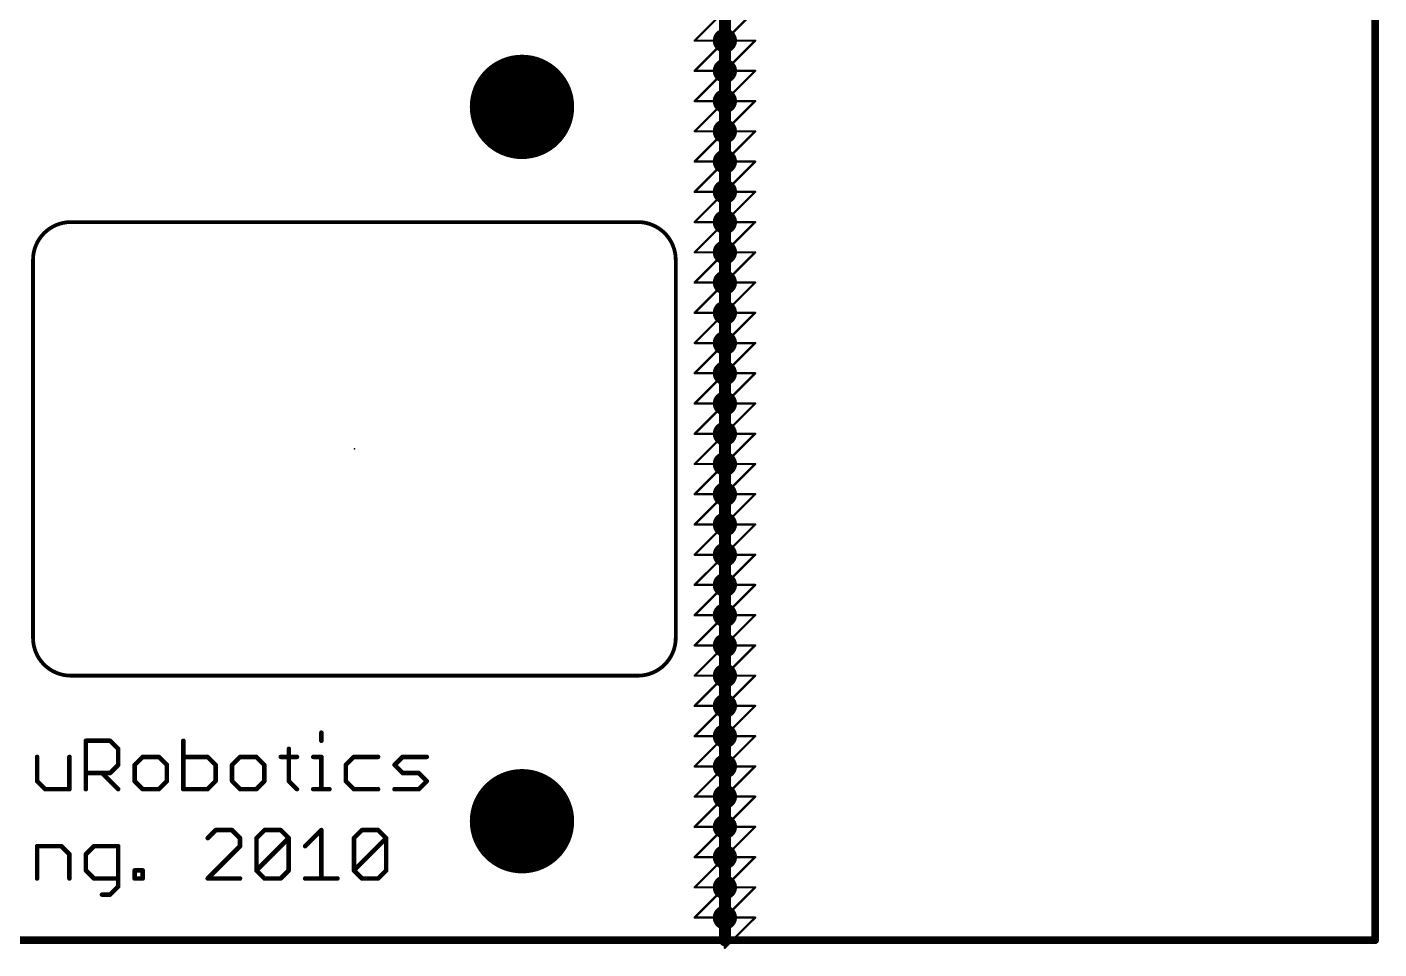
# Model space of a CAD drawing. Extents: x -1 to 118, y -20 to 95.
# Drawn here: x 28.37 to 73.79, y -0.29 to 30.68 of the extents above; entities that cross this region are included whole.
import ezdxf

# ---------------------------------------------------------------- set-up
doc = ezdxf.new("R2010")
doc.units = 0
for name, color, linetype in [('144', 253, 'CONTINUOUS'), ('20', 7, 'CONTINUOUS'), ('21', 253, 'CONTINUOUS'), ('23', 7, 'CONTINUOUS'), ('49', 253, 'CONTINUOUS')]:
    doc.layers.add(name, color=color, linetype=linetype)

msp = doc.modelspace()

# ---------------------------------------------------------------- linework, layer by layer
at = {"layer": '144', "const_width": 0.0762}
for points in [[(51.816, 31.242), (50.8, 30.226)], [(52.832, 31.242), (51.816, 30.226)], [(51.816, 30.226), (51.816, 31.242)], [(51.816, 30.226), (50.8, 29.21)], [(50.8, 30.226), (51.816, 30.226)], [(51.816, 30.226), (52.832, 30.226)], [(52.832, 30.226), (51.816, 29.21)], [(51.816, 29.21), (51.816, 30.226)], [(51.816, 29.21), (50.8, 28.194)], [(50.8, 29.21), (51.816, 29.21)], [(51.816, 29.21), (52.832, 29.21)], [(52.832, 29.21), (51.816, 28.194)], [(51.816, 28.194), (51.816, 29.21)], [(46.0172, 28.001), (45.0012, 29.017)], [(45.0012, 29.017), (45.0012, 26.985)], [(51.816, 28.194), (50.8, 27.178)], [(50.8, 28.194), (51.816, 28.194)], [(51.816, 28.194), (52.832, 28.194)], [(52.832, 28.194), (51.816, 27.178)], [(51.816, 27.178), (51.816, 28.194)], [(43.9852, 28.001), (46.0172, 28.001)], [(45.0012, 26.985), (43.9852, 28.001)], [(51.816, 27.178), (50.8, 26.162)], [(50.8, 27.178), (51.816, 27.178)], [(51.816, 27.178), (52.832, 27.178)], [(52.832, 27.178), (51.816, 26.162)], [(51.816, 26.162), (51.816, 27.178)], [(51.816, 26.162), (50.8, 25.146)], [(50.8, 26.162), (51.816, 26.162)], [(51.816, 26.162), (52.832, 26.162)], [(52.832, 26.162), (51.816, 25.146)], [(51.816, 25.146), (51.816, 26.162)], [(51.816, 25.146), (50.8, 24.13)], [(50.8, 25.146), (51.816, 25.146)], [(51.816, 25.146), (52.832, 25.146)], [(52.832, 25.146), (51.816, 24.13)], [(51.816, 24.13), (51.816, 25.146)], [(50.8, 24.13), (51.816, 24.13)], [(51.816, 24.13), (50.8, 23.114)], [(51.816, 24.13), (52.832, 24.13)], [(52.832, 24.13), (51.816, 23.114)], [(51.816, 23.114), (51.816, 24.13)], [(50.8, 23.114), (51.816, 23.114)], [(51.816, 23.114), (50.8, 22.098)], [(51.816, 23.114), (52.832, 23.114)], [(52.832, 23.114), (51.816, 22.098)], [(51.816, 22.098), (51.816, 23.114)], [(51.816, 21.082), (51.816, 23.114)], [(51.816, 22.098), (50.8, 21.082)], [(50.8, 22.098), (52.832, 22.098)], [(51.816, 21.082), (51.816, 22.098)], [(52.832, 22.098), (51.816, 21.082)], [(51.816, 21.082), (50.8, 20.066)], [(50.8, 21.082), (51.816, 21.082)], [(51.816, 21.082), (52.832, 21.082)], [(52.832, 21.082), (51.816, 20.066)], [(51.816, 20.066), (51.816, 21.082)], [(51.816, 20.066), (50.8, 19.05)], [(50.8, 20.066), (51.816, 20.066)], [(51.816, 20.066), (52.832, 20.066)], [(52.832, 20.066), (51.816, 19.05)], [(51.816, 19.05), (51.816, 20.066)], [(51.816, 19.05), (50.8, 18.034)], [(50.8, 19.05), (51.816, 19.05)], [(51.816, 19.05), (52.832, 19.05)], [(52.832, 19.05), (51.816, 18.034)], [(51.816, 18.034), (51.816, 19.05)], [(51.816, 18.034), (50.8, 17.018)], [(50.8, 18.034), (51.816, 18.034)], [(51.816, 18.034), (52.832, 18.034)], [(52.832, 18.034), (51.816, 17.018)], [(51.816, 17.018), (51.816, 18.034)], [(51.816, 17.018), (50.8, 16.002)], [(50.8, 17.018), (51.816, 17.018)], [(51.816, 17.018), (52.832, 17.018)], [(52.832, 17.018), (51.816, 16.002)], [(51.816, 16.002), (51.816, 17.018)], [(51.816, 16.002), (50.8, 14.986)], [(50.8, 16.002), (51.816, 16.002)], [(51.816, 16.002), (52.832, 16.002)], [(52.832, 16.002), (51.816, 14.986)], [(51.816, 14.986), (51.816, 16.002)], [(51.816, 14.986), (50.8, 13.97)], [(50.8, 14.986), (51.816, 14.986)], [(51.816, 14.986), (52.832, 14.986)], [(52.832, 14.986), (51.816, 13.97)], [(51.816, 13.97), (51.816, 14.986)], [(51.816, 13.97), (50.8, 12.954)], [(50.8, 13.97), (51.816, 13.97)], [(51.816, 13.97), (52.832, 13.97)], [(52.832, 13.97), (51.816, 12.954)], [(51.816, 12.954), (51.816, 13.97)], [(51.816, 12.954), (50.8, 11.938)], [(50.8, 12.954), (51.816, 12.954)], [(51.816, 12.954), (52.832, 12.954)], [(52.832, 12.954), (51.816, 11.938)], [(51.816, 11.938), (51.816, 12.954)], [(50.8, 11.938), (51.816, 11.938)], [(51.816, 11.938), (50.8, 10.922)], [(51.816, 11.938), (52.832, 11.938)], [(52.832, 11.938), (51.816, 10.922)], [(51.816, 10.922), (51.816, 11.938)], [(50.8, 10.922), (51.816, 10.922)], [(51.816, 10.922), (50.8, 9.906)], [(51.816, 10.922), (52.832, 10.922)], [(52.832, 10.922), (51.816, 9.906)], [(51.816, 9.906), (51.816, 10.922)], [(51.816, 8.89), (51.816, 10.922)], [(51.816, 9.906), (50.8, 8.89)], [(50.8, 9.906), (52.832, 9.906)], [(51.816, 8.89), (51.816, 9.906)], [(52.832, 9.906), (51.816, 8.89)], [(51.816, 8.89), (50.8, 7.874)], [(50.8, 8.89), (51.816, 8.89)], [(51.816, 8.89), (52.832, 8.89)], [(52.832, 8.89), (51.816, 7.874)], [(51.816, 7.874), (51.816, 8.89)], [(51.816, 7.874), (50.8, 6.858)], [(50.8, 7.874), (51.816, 7.874)], [(51.816, 7.874), (52.832, 7.874)], [(52.832, 7.874), (51.816, 6.858)], [(51.816, 6.858), (51.816, 7.874)], [(51.816, 6.858), (50.8, 5.842)], [(50.8, 6.858), (51.816, 6.858)], [(51.816, 6.858), (52.832, 6.858)], [(52.832, 6.858), (51.816, 5.842)], [(51.816, 5.842), (51.816, 6.858)], [(51.816, 5.842), (50.8, 4.826)], [(50.8, 5.842), (51.816, 5.842)], [(51.816, 5.842), (52.832, 5.842)], [(52.832, 5.842), (51.816, 4.826)], [(51.816, 4.826), (51.816, 5.842)], [(46.0172, 4.0005), (45.0012, 5.0165)], [(45.0012, 5.0165), (45.0012, 2.9845)], [(51.816, 4.826), (50.8, 3.81)], [(50.8, 4.826), (51.816, 4.826)], [(51.816, 4.826), (52.832, 4.826)], [(52.832, 4.826), (51.816, 3.81)], [(51.816, 3.81), (51.816, 4.826)], [(43.9852, 4.0005), (46.0172, 4.0005)], [(45.0012, 2.9845), (43.9852, 4.0005)], [(51.816, 3.81), (50.8, 2.794)], [(50.8, 3.81), (51.816, 3.81)], [(51.816, 3.81), (52.832, 3.81)], [(52.832, 3.81), (51.816, 2.794)], [(51.816, 2.794), (51.816, 3.81)], [(51.816, 2.794), (50.8, 1.778)], [(50.8, 2.794), (51.816, 2.794)], [(51.816, 2.794), (52.832, 2.794)], [(52.832, 2.794), (51.816, 1.778)], [(51.816, 1.778), (51.816, 2.794)], [(51.816, 1.778), (50.8, 0.762)], [(50.8, 1.778), (51.816, 1.778)], [(51.816, 1.778), (52.832, 1.778)], [(52.832, 1.778), (51.816, 0.762)], [(51.816, 0.762), (51.816, 1.778)], [(50.8, 0.762), (51.816, 0.762)], [(51.816, 0.762), (52.832, 0.762)], [(52.832, 0.762), (51.816, -0.254)], [(51.816, -0.254), (51.816, 0.762)]]:
    msp.add_lwpolyline(points, dxfattribs=at)
at = {"layer": '144', "const_width": 0.0381}
for points in [[(50.8, 30.2451, 1), (50.8, 30.207)], [(50.7865, 30.2395, 1), (50.8135, 30.2125)], [(51.816, 30.2451, 1), (51.816, 30.207)], [(51.8351, 30.226, 1), (51.797, 30.226)], [(51.8025, 30.2395, 1), (51.8295, 30.2125)], [(51.797, 30.226, 1), (51.8351, 30.226)], [(51.8295, 30.2125, 1), (51.8025, 30.2395)], [(51.816, 30.207, 1), (51.816, 30.2451)], [(52.8455, 30.2125, 1), (52.8185, 30.2395)], [(52.832, 30.207, 1), (52.832, 30.2451)], [(50.8, 29.2291, 1), (50.8, 29.191)], [(50.7865, 29.2235, 1), (50.8135, 29.1965)], [(51.816, 29.2291, 1), (51.816, 29.191)], [(51.8351, 29.21, 1), (51.797, 29.21)], [(51.8025, 29.2235, 1), (51.8295, 29.1965)], [(51.797, 29.21, 1), (51.8351, 29.21)], [(51.8295, 29.1965, 1), (51.8025, 29.2235)], [(51.816, 29.191, 1), (51.816, 29.2291)], [(52.8455, 29.1965, 1), (52.8185, 29.2235)], [(52.832, 29.191, 1), (52.832, 29.2291)], [(45.0147, 29.0305, 1), (44.9877, 29.0035)], [(45.0203, 29.017, 1), (44.9822, 29.017)], [(50.8, 28.2131, 1), (50.8, 28.175)], [(50.7865, 28.2075, 1), (50.8135, 28.1805)], [(51.816, 28.2131, 1), (51.816, 28.175)], [(51.8351, 28.194, 1), (51.797, 28.194)], [(51.8025, 28.2075, 1), (51.8295, 28.1805)], [(51.797, 28.194, 1), (51.8351, 28.194)], [(51.8295, 28.1805, 1), (51.8025, 28.2075)], [(51.816, 28.175, 1), (51.816, 28.2131)], [(52.8455, 28.1805, 1), (52.8185, 28.2075)], [(52.832, 28.175, 1), (52.832, 28.2131)], [(43.9852, 28.0201, 1), (43.9852, 27.982)], [(43.9987, 28.0145, 1), (43.9717, 27.9875)], [(46.0037, 27.9875, 1), (46.0307, 28.0145)], [(46.0172, 27.982, 1), (46.0172, 28.0201)], [(44.9822, 26.985, 1), (45.0203, 26.985)], [(44.9877, 26.9715, 1), (45.0147, 26.9985)], [(50.8, 27.1971, 1), (50.8, 27.159)], [(50.7865, 27.1915, 1), (50.8135, 27.1645)], [(51.816, 27.1971, 1), (51.816, 27.159)], [(51.8351, 27.178, 1), (51.797, 27.178)], [(51.8025, 27.1915, 1), (51.8295, 27.1645)], [(51.797, 27.178, 1), (51.8351, 27.178)], [(51.8295, 27.1645, 1), (51.8025, 27.1915)], [(51.816, 27.159, 1), (51.816, 27.1971)], [(52.8455, 27.1645, 1), (52.8185, 27.1915)], [(52.832, 27.159, 1), (52.832, 27.1971)], [(50.8, 26.1811, 1), (50.8, 26.143)], [(50.7865, 26.1755, 1), (50.8135, 26.1485)], [(51.816, 26.1811, 1), (51.816, 26.143)], [(51.8351, 26.162, 1), (51.797, 26.162)], [(51.8025, 26.1755, 1), (51.8295, 26.1485)], [(51.797, 26.162, 1), (51.8351, 26.162)], [(51.8295, 26.1485, 1), (51.8025, 26.1755)], [(51.816, 26.143, 1), (51.816, 26.1811)], [(52.8455, 26.1485, 1), (52.8185, 26.1755)], [(52.832, 26.143, 1), (52.832, 26.1811)], [(50.8, 25.1651, 1), (50.8, 25.127)], [(50.7865, 25.1595, 1), (50.8135, 25.1325)], [(51.816, 25.1651, 1), (51.816, 25.127)], [(51.8351, 25.146, 1), (51.797, 25.146)], [(51.8025, 25.1595, 1), (51.8295, 25.1325)], [(51.797, 25.146, 1), (51.8351, 25.146)], [(51.8295, 25.1325, 1), (51.8025, 25.1595)], [(51.816, 25.127, 1), (51.816, 25.1651)], [(52.8455, 25.1325, 1), (52.8185, 25.1595)], [(52.832, 25.127, 1), (52.832, 25.1651)], [(50.8, 24.1491, 1), (50.8, 24.111)], [(50.7865, 24.1435, 1), (50.8135, 24.1165)], [(51.816, 24.1491, 1), (51.816, 24.111)], [(51.8351, 24.13, 1), (51.797, 24.13)], [(51.8025, 24.1435, 1), (51.8295, 24.1165)], [(51.797, 24.13, 1), (51.8351, 24.13)], [(51.8295, 24.1165, 1), (51.8025, 24.1435)], [(51.816, 24.111, 1), (51.816, 24.1491)], [(52.8455, 24.1165, 1), (52.8185, 24.1435)], [(52.832, 24.111, 1), (52.832, 24.1491)], [(50.8, 23.1331, 1), (50.8, 23.095)], [(50.7865, 23.1275, 1), (50.8135, 23.1005)], [(51.816, 23.1331, 1), (51.816, 23.095)], [(51.8351, 23.114, 1), (51.797, 23.114)], [(51.8351, 23.114, 1), (51.797, 23.114)], [(51.8025, 23.1275, 1), (51.8295, 23.1005)], [(51.797, 23.114, 1), (51.8351, 23.114)], [(51.8295, 23.1005, 1), (51.8025, 23.1275)], [(51.816, 23.095, 1), (51.816, 23.1331)], [(52.8455, 23.1005, 1), (52.8185, 23.1275)], [(52.832, 23.095, 1), (52.832, 23.1331)], [(50.8, 22.1171, 1), (50.8, 22.079)], [(50.7865, 22.1115, 1), (50.8135, 22.0845)], [(51.8351, 22.098, 1), (51.797, 22.098)], [(51.8025, 22.1115, 1), (51.8295, 22.0845)], [(51.797, 22.098, 1), (51.8351, 22.098)], [(51.8295, 22.0845, 1), (51.8025, 22.1115)], [(52.8455, 22.0845, 1), (52.8185, 22.1115)], [(52.832, 22.079, 1), (52.832, 22.1171)], [(50.8, 21.1011, 1), (50.8, 21.063)], [(50.7865, 21.0955, 1), (50.8135, 21.0685)], [(51.816, 21.1011, 1), (51.816, 21.063)], [(51.8351, 21.082, 1), (51.797, 21.082)], [(51.8025, 21.0955, 1), (51.8295, 21.0685)], [(51.797, 21.082, 1), (51.8351, 21.082)], [(51.797, 21.082, 1), (51.8351, 21.082)], [(51.8295, 21.0685, 1), (51.8025, 21.0955)], [(51.816, 21.063, 1), (51.816, 21.1011)], [(52.8455, 21.0685, 1), (52.8185, 21.0955)], [(52.832, 21.063, 1), (52.832, 21.1011)], [(50.8, 20.0851, 1), (50.8, 20.047)], [(50.7865, 20.0795, 1), (50.8135, 20.0525)], [(51.816, 20.0851, 1), (51.816, 20.047)], [(51.8351, 20.066, 1), (51.797, 20.066)], [(51.8025, 20.0795, 1), (51.8295, 20.0525)], [(51.797, 20.066, 1), (51.8351, 20.066)], [(51.8295, 20.0525, 1), (51.8025, 20.0795)], [(51.816, 20.047, 1), (51.816, 20.0851)], [(52.8455, 20.0525, 1), (52.8185, 20.0795)], [(52.832, 20.047, 1), (52.832, 20.0851)], [(50.8, 19.0691, 1), (50.8, 19.031)], [(50.7865, 19.0635, 1), (50.8135, 19.0365)], [(51.816, 19.0691, 1), (51.816, 19.031)], [(51.8351, 19.05, 1), (51.797, 19.05)], [(51.8025, 19.0635, 1), (51.8295, 19.0365)], [(51.8295, 19.0365, 1), (51.8025, 19.0635)], [(51.816, 19.031, 1), (51.816, 19.0691)], [(52.8455, 19.0365, 1), (52.8185, 19.0635)], [(52.832, 19.031, 1), (52.832, 19.0691)], [(51.797, 19.05, 1), (51.8351, 19.05)], [(50.8, 18.0531, 1), (50.8, 18.015)], [(50.7865, 18.0475, 1), (50.8135, 18.0205)], [(51.816, 18.0531, 1), (51.816, 18.015)], [(51.8351, 18.034, 1), (51.797, 18.034)], [(51.8025, 18.0475, 1), (51.8295, 18.0205)], [(51.797, 18.034, 1), (51.8351, 18.034)], [(51.8295, 18.0205, 1), (51.8025, 18.0475)], [(51.816, 18.015, 1), (51.816, 18.0531)], [(52.8455, 18.0205, 1), (52.8185, 18.0475)], [(52.832, 18.015, 1), (52.832, 18.0531)], [(50.8, 17.0371, 1), (50.8, 16.999)], [(50.7865, 17.0315, 1), (50.8135, 17.0045)], [(51.816, 17.0371, 1), (51.816, 16.999)], [(51.8351, 17.018, 1), (51.797, 17.018)], [(51.8025, 17.0315, 1), (51.8295, 17.0045)], [(51.797, 17.018, 1), (51.8351, 17.018)], [(51.8295, 17.0045, 1), (51.8025, 17.0315)], [(51.816, 16.999, 1), (51.816, 17.0371)], [(52.8455, 17.0045, 1), (52.8185, 17.0315)], [(52.832, 16.999, 1), (52.832, 17.0371)], [(50.8, 16.0211, 1), (50.8, 15.983)], [(50.7865, 16.0155, 1), (50.8135, 15.9885)], [(51.816, 16.0211, 1), (51.816, 15.983)], [(51.8351, 16.002, 1), (51.797, 16.002)], [(51.8025, 16.0155, 1), (51.8295, 15.9885)], [(51.797, 16.002, 1), (51.8351, 16.002)], [(51.8295, 15.9885, 1), (51.8025, 16.0155)], [(51.816, 15.983, 1), (51.816, 16.0211)], [(52.8455, 15.9885, 1), (52.8185, 16.0155)], [(52.832, 15.983, 1), (52.832, 16.0211)], [(50.8, 15.0051, 1), (50.8, 14.967)], [(50.7865, 14.9995, 1), (50.8135, 14.9725)], [(51.816, 15.0051, 1), (51.816, 14.967)], [(51.8351, 14.986, 1), (51.797, 14.986)], [(51.8025, 14.9995, 1), (51.8295, 14.9725)], [(51.797, 14.986, 1), (51.8351, 14.986)], [(51.8295, 14.9725, 1), (51.8025, 14.9995)], [(51.816, 14.967, 1), (51.816, 15.0051)], [(52.8455, 14.9725, 1), (52.8185, 14.9995)], [(52.832, 14.967, 1), (52.832, 15.0051)], [(50.8, 13.9891, 1), (50.8, 13.951)], [(50.7865, 13.9835, 1), (50.8135, 13.9565)], [(51.816, 13.9891, 1), (51.816, 13.951)], [(51.8351, 13.97, 1), (51.797, 13.97)], [(51.8025, 13.9835, 1), (51.8295, 13.9565)], [(51.797, 13.97, 1), (51.8351, 13.97)], [(51.8295, 13.9565, 1), (51.8025, 13.9835)], [(51.816, 13.951, 1), (51.816, 13.9891)], [(52.8455, 13.9565, 1), (52.8185, 13.9835)], [(52.832, 13.951, 1), (52.832, 13.9891)], [(50.8, 12.9731, 1), (50.8, 12.935)], [(50.7865, 12.9675, 1), (50.8135, 12.9405)], [(51.816, 12.9731, 1), (51.816, 12.935)], [(51.8351, 12.954, 1), (51.797, 12.954)], [(51.8025, 12.9675, 1), (51.8295, 12.9405)], [(51.797, 12.954, 1), (51.8351, 12.954)], [(51.8295, 12.9405, 1), (51.8025, 12.9675)], [(51.816, 12.935, 1), (51.816, 12.9731)], [(52.8455, 12.9405, 1), (52.8185, 12.9675)], [(52.832, 12.935, 1), (52.832, 12.9731)], [(50.8, 11.9571, 1), (50.8, 11.919)], [(50.7865, 11.9515, 1), (50.8135, 11.9245)], [(51.816, 11.9571, 1), (51.816, 11.919)], [(51.8351, 11.938, 1), (51.797, 11.938)], [(51.8025, 11.9515, 1), (51.8295, 11.9245)], [(51.797, 11.938, 1), (51.8351, 11.938)], [(51.8295, 11.9245, 1), (51.8025, 11.9515)], [(51.816, 11.919, 1), (51.816, 11.9571)], [(52.8455, 11.9245, 1), (52.8185, 11.9515)], [(52.832, 11.919, 1), (52.832, 11.9571)], [(50.8, 10.9411, 1), (50.8, 10.903)], [(50.7865, 10.9355, 1), (50.8135, 10.9085)], [(51.816, 10.9411, 1), (51.816, 10.903)], [(51.8351, 10.922, 1), (51.797, 10.922)], [(51.8351, 10.922, 1), (51.797, 10.922)], [(51.8025, 10.9355, 1), (51.8295, 10.9085)], [(51.797, 10.922, 1), (51.8351, 10.922)], [(51.8295, 10.9085, 1), (51.8025, 10.9355)], [(51.816, 10.903, 1), (51.816, 10.9411)], [(52.8455, 10.9085, 1), (52.8185, 10.9355)], [(52.832, 10.903, 1), (52.832, 10.9411)], [(50.8, 9.9251, 1), (50.8, 9.887)], [(50.7865, 9.9195, 1), (50.8135, 9.8925)], [(51.8351, 9.906, 1), (51.797, 9.906)], [(51.8025, 9.9195, 1), (51.8295, 9.8925)], [(51.797, 9.906, 1), (51.8351, 9.906)], [(51.8295, 9.8925, 1), (51.8025, 9.9195)], [(52.8455, 9.8925, 1), (52.8185, 9.9195)], [(52.832, 9.887, 1), (52.832, 9.9251)], [(50.8, 8.9091, 1), (50.8, 8.871)], [(50.7865, 8.9035, 1), (50.8135, 8.8765)], [(51.816, 8.9091, 1), (51.816, 8.871)], [(51.8351, 8.89, 1), (51.797, 8.89)], [(51.8025, 8.9035, 1), (51.8295, 8.8765)], [(51.797, 8.89, 1), (51.8351, 8.89)], [(51.797, 8.89, 1), (51.8351, 8.89)], [(51.8295, 8.8765, 1), (51.8025, 8.9035)], [(51.816, 8.871, 1), (51.816, 8.9091)], [(52.8455, 8.8765, 1), (52.8185, 8.9035)], [(52.832, 8.871, 1), (52.832, 8.9091)], [(50.8, 7.8931, 1), (50.8, 7.855)], [(50.7865, 7.8875, 1), (50.8135, 7.8605)], [(51.816, 7.8931, 1), (51.816, 7.855)], [(51.8351, 7.874, 1), (51.797, 7.874)], [(51.8025, 7.8875, 1), (51.8295, 7.8605)], [(51.797, 7.874, 1), (51.8351, 7.874)], [(51.8295, 7.8605, 1), (51.8025, 7.8875)], [(51.816, 7.855, 1), (51.816, 7.8931)], [(52.8455, 7.8605, 1), (52.8185, 7.8875)], [(52.832, 7.855, 1), (52.832, 7.8931)], [(50.8, 6.8771, 1), (50.8, 6.839)], [(50.7865, 6.8715, 1), (50.8135, 6.8445)], [(51.816, 6.8771, 1), (51.816, 6.839)], [(51.8351, 6.858, 1), (51.797, 6.858)], [(51.8025, 6.8715, 1), (51.8295, 6.8445)], [(51.797, 6.858, 1), (51.8351, 6.858)], [(51.8295, 6.8445, 1), (51.8025, 6.8715)], [(51.816, 6.839, 1), (51.816, 6.8771)], [(52.8455, 6.8445, 1), (52.8185, 6.8715)], [(52.832, 6.839, 1), (52.832, 6.8771)], [(50.8, 5.8611, 1), (50.8, 5.823)], [(50.7865, 5.8555, 1), (50.8135, 5.8285)], [(51.816, 5.8611, 1), (51.816, 5.823)], [(51.8351, 5.842, 1), (51.797, 5.842)], [(51.8025, 5.8555, 1), (51.8295, 5.8285)], [(51.797, 5.842, 1), (51.8351, 5.842)], [(51.8295, 5.8285, 1), (51.8025, 5.8555)], [(51.816, 5.823, 1), (51.816, 5.8611)], [(52.8455, 5.8285, 1), (52.8185, 5.8555)], [(52.832, 5.823, 1), (52.832, 5.8611)], [(45.0147, 5.03, 1), (44.9877, 5.003)], [(45.0203, 5.0165, 1), (44.9822, 5.0165)], [(50.8, 4.8451, 1), (50.8, 4.807)], [(50.7865, 4.8395, 1), (50.8135, 4.8125)], [(51.816, 4.8451, 1), (51.816, 4.807)], [(51.8351, 4.826, 1), (51.797, 4.826)], [(51.8025, 4.8395, 1), (51.8295, 4.8125)], [(51.797, 4.826, 1), (51.8351, 4.826)], [(51.8295, 4.8125, 1), (51.8025, 4.8395)], [(51.816, 4.807, 1), (51.816, 4.8451)], [(52.8455, 4.8125, 1), (52.8185, 4.8395)], [(52.832, 4.807, 1), (52.832, 4.8451)], [(43.9852, 4.0196, 1), (43.9852, 3.9815)], [(43.9987, 4.014, 1), (43.9717, 3.987)], [(46.0037, 3.987, 1), (46.0307, 4.014)], [(46.0172, 3.9815, 1), (46.0172, 4.0196)], [(50.8, 3.8291, 1), (50.8, 3.791)], [(50.7865, 3.8235, 1), (50.8135, 3.7965)], [(51.816, 3.8291, 1), (51.816, 3.791)], [(51.8351, 3.81, 1), (51.797, 3.81)], [(51.8025, 3.8235, 1), (51.8295, 3.7965)], [(51.797, 3.81, 1), (51.8351, 3.81)], [(51.8295, 3.7965, 1), (51.8025, 3.8235)], [(51.816, 3.791, 1), (51.816, 3.8291)], [(52.8455, 3.7965, 1), (52.8185, 3.8235)], [(52.832, 3.791, 1), (52.832, 3.8291)], [(44.9822, 2.9845, 1), (45.0203, 2.9845)], [(44.9877, 2.971, 1), (45.0147, 2.998)], [(50.8, 2.8131, 1), (50.8, 2.775)], [(50.7865, 2.8075, 1), (50.8135, 2.7805)], [(51.816, 2.8131, 1), (51.816, 2.775)], [(51.8351, 2.794, 1), (51.797, 2.794)], [(51.8025, 2.8075, 1), (51.8295, 2.7805)], [(51.797, 2.794, 1), (51.8351, 2.794)], [(51.8295, 2.7805, 1), (51.8025, 2.8075)], [(51.816, 2.775, 1), (51.816, 2.8131)], [(52.8455, 2.7805, 1), (52.8185, 2.8075)], [(52.832, 2.775, 1), (52.832, 2.8131)], [(50.8, 1.7971, 1), (50.8, 1.759)], [(50.7865, 1.7915, 1), (50.8135, 1.7645)], [(51.816, 1.7971, 1), (51.816, 1.759)], [(51.8351, 1.778, 1), (51.797, 1.778)], [(51.8025, 1.7915, 1), (51.8295, 1.7645)], [(51.797, 1.778, 1), (51.8351, 1.778)], [(51.8295, 1.7645, 1), (51.8025, 1.7915)], [(51.816, 1.759, 1), (51.816, 1.7971)], [(52.8455, 1.7645, 1), (52.8185, 1.7915)], [(52.832, 1.759, 1), (52.832, 1.7971)], [(50.8, 0.7811, 1), (50.8, 0.7429)], [(50.7865, 0.7755, 1), (50.8135, 0.7485)], [(51.816, 0.7811, 1), (51.816, 0.7429)], [(51.8351, 0.762, 1), (51.797, 0.762)], [(51.8025, 0.7755, 1), (51.8295, 0.7485)], [(51.797, 0.762, 1), (51.8351, 0.762)], [(51.816, 0.7429, 1), (51.816, 0.7811)], [(52.8455, 0.7485, 1), (52.8185, 0.7755)], [(52.832, 0.7429, 1), (52.832, 0.7811)], [(51.8025, -0.2405, 1), (51.8295, -0.2675)], [(51.797, -0.254, 1), (51.8351, -0.254)]]:
    msp.add_lwpolyline(points, format="xyb", dxfattribs=at)
at = {"layer": '20', "const_width": 0.254}
for points in [[(73.66, 0), (73.66, 94.742)], [(0, 0), (73.66, 0)]]:
    msp.add_lwpolyline(points, dxfattribs=at)
at = {"layer": '20', "const_width": 0.127}
for points in [[(73.5965, 0, 1), (73.7235, 0)], [(73.66, -0.0635, 1), (73.66, 0.0635)]]:
    msp.add_lwpolyline(points, format="xyb", dxfattribs=at)
at = {"layer": '20'}
for centre, radius in [((51.816, 30.226), 0.3048), ((45, 28), 1.651), ((51.816, 29.21), 0.3048), ((51.816, 28.194), 0.3048), ((51.816, 27.178), 0.3048), ((51.816, 26.162), 0.3048), ((51.816, 25.146), 0.3048), ((51.816, 24.13), 0.3048), ((51.816, 23.114), 0.3048), ((51.816, 22.098), 0.3048), ((51.816, 21.082), 0.3048), ((51.816, 20.066), 0.3048), ((51.816, 19.05), 0.3048), ((51.816, 18.034), 0.3048), ((51.816, 17.018), 0.3048), ((51.816, 16.002), 0.3048), ((51.816, 14.986), 0.3048), ((51.816, 13.97), 0.3048), ((51.816, 12.954), 0.3048), ((51.816, 11.938), 0.3048), ((51.816, 10.922), 0.3048), ((51.816, 9.906), 0.3048), ((51.816, 8.89), 0.3048), ((51.816, 7.874), 0.3048), ((51.816, 6.858), 0.3048), ((51.816, 5.842), 0.3048), ((45, 4), 1.651), ((51.816, 4.826), 0.3048), ((51.816, 3.81), 0.3048), ((51.816, 2.794), 0.3048), ((51.816, 1.778), 0.3048), ((51.816, 0.762), 0.3048)]:
    msp.add_circle(centre, radius, dxfattribs=at)
at = {"layer": '21'}
for points, const_width in [([(29.845, 24.13, 0.4142), (28.575, 22.86)], 0.127), ([(29.845, 24.1618, 1), (29.845, 24.0983)], 0.0635), ([(29.845, 24.0983, 1), (29.845, 24.1618)], 0.0635), ([(50.165, 22.86, 0.4142), (48.895, 24.13)], 0.127), ([(48.895, 24.1618, 1), (48.895, 24.0983)], 0.0635), ([(48.895, 24.0983, 1), (48.895, 24.1618)], 0.0635), ([(28.6068, 22.86, 1), (28.5433, 22.86)], 0.0635), ([(28.5433, 22.86, 1), (28.6068, 22.86)], 0.0635), ([(50.1968, 22.86, 1), (50.1332, 22.86)], 0.0635), ([(50.1332, 22.86, 1), (50.1968, 22.86)], 0.0635), ([(28.575, 10.16, 0.4142), (29.845, 8.89)], 0.127), ([(28.6068, 10.16, 1), (28.5433, 10.16)], 0.0635), ([(28.5433, 10.16, 1), (28.6068, 10.16)], 0.0635), ([(48.895, 8.89, 0.4142), (50.165, 10.16)], 0.127), ([(50.1968, 10.16, 1), (50.1332, 10.16)], 0.0635), ([(50.1332, 10.16, 1), (50.1968, 10.16)], 0.0635), ([(29.845, 8.9218, 1), (29.845, 8.8582)], 0.0635), ([(29.845, 8.8582, 1), (29.845, 8.9218)], 0.0635), ([(48.895, 8.9218, 1), (48.895, 8.8582)], 0.0635), ([(48.895, 8.8582, 1), (48.895, 8.9218)], 0.0635), ([(38.2994, 6.9743, 1), (38.2232, 6.9743)], 0.0762), ([(30.3885, 6.7031, 1), (30.3123, 6.7031)], 0.0762), ([(30.3504, 6.7412, 1), (30.3504, 6.665)], 0.0762), ([(31.1907, 6.73, 1), (31.1369, 6.6762)], 0.0762), ([(31.1638, 6.665, 1), (31.1638, 6.7412)], 0.0762), ([(31.4731, 6.432, 1), (31.3969, 6.432)], 0.0762), ([(31.4081, 6.4051, 1), (31.4619, 6.4589)], 0.0762), ([(33.6627, 6.7031, 1), (33.5865, 6.7031)], 0.0762), ([(37.208, 6.432, 1), (37.1318, 6.432)], 0.0762), ([(38.2232, 6.7031, 1), (38.2994, 6.7031)], 0.0762), ([(28.7514, 6.1608, 1), (28.6752, 6.1608)], 0.0762), ([(29.836, 6.1608, 1), (29.7598, 6.1608)], 0.0762), ([(31.3969, 5.8896, 1), (31.4731, 5.8896)], 0.0762), ([(31.4619, 5.8627, 1), (31.4081, 5.9165)], 0.0762), ([(32.0256, 5.8896, 1), (31.9494, 5.8896)], 0.0762), ([(31.9606, 5.9165, 1), (32.0144, 5.8627)], 0.0762), ([(32.2586, 6.1989, 1), (32.2586, 6.1227)], 0.0762), ([(32.2855, 6.1339, 1), (32.2317, 6.1877)], 0.0762), ([(32.8278, 6.1877, 1), (32.774, 6.1339)], 0.0762), ([(32.8009, 6.1227, 1), (32.8009, 6.1989)], 0.0762), ([(33.1102, 5.8896, 1), (33.034, 5.8896)], 0.0762), ([(33.0452, 5.8627, 1), (33.099, 5.9165)], 0.0762), ([(33.6246, 6.1989, 1), (33.6246, 6.1227)], 0.0762), ([(34.4649, 6.1877, 1), (34.4111, 6.1339)], 0.0762), ([(34.438, 6.1227, 1), (34.438, 6.1989)], 0.0762), ([(34.7473, 5.8896, 1), (34.6711, 5.8896)], 0.0762), ([(34.6823, 5.8627, 1), (34.7361, 5.9165)], 0.0762), ([(35.2998, 5.8896, 1), (35.2236, 5.8896)], 0.0762), ([(35.2348, 5.9165, 1), (35.2886, 5.8627)], 0.0762), ([(35.5328, 6.1989, 1), (35.5328, 6.1227)], 0.0762), ([(35.5597, 6.1339, 1), (35.5059, 6.1877)], 0.0762), ([(36.102, 6.1877, 1), (36.0482, 6.1339)], 0.0762), ([(36.0751, 6.1227, 1), (36.0751, 6.1989)], 0.0762), ([(36.3844, 5.8896, 1), (36.3082, 5.8896)], 0.0762), ([(36.3194, 5.8627, 1), (36.3732, 5.9165)], 0.0762), ([(36.8988, 6.1989, 1), (36.8988, 6.1227)], 0.0762), ([(37.4411, 6.1227, 1), (37.4411, 6.1989)], 0.0762), ([(37.9902, 6.1989, 1), (37.9902, 6.1227)], 0.0762), ([(38.2994, 6.1608, 1), (38.2232, 6.1608)], 0.0762), ([(38.2613, 6.1227, 1), (38.2613, 6.1989)], 0.0762), ([(39.1197, 5.8896, 1), (39.0435, 5.8896)], 0.0762), ([(39.0547, 5.9165, 1), (39.1085, 5.8627)], 0.0762), ([(39.3527, 6.1989, 1), (39.3527, 6.1227)], 0.0762), ([(39.3796, 6.1339, 1), (39.3258, 6.1877)], 0.0762), ([(40.1662, 6.1227, 1), (40.1662, 6.1989)], 0.0762), ([(40.7456, 5.9165, 1), (40.6918, 5.8627)], 0.0762), ([(40.6918, 5.9165, 1), (40.7456, 5.8627)], 0.0762), ([(40.9898, 6.1989, 1), (40.9898, 6.1227)], 0.0762), ([(41.0167, 6.1339, 1), (40.9629, 6.1877)], 0.0762), ([(41.8033, 6.1227, 1), (41.8033, 6.1989)], 0.0762), ([(30.3504, 5.6566, 1), (30.3504, 5.5804)], 0.0762), ([(30.9196, 5.6454, 1), (30.8658, 5.5916)], 0.0762), ([(31.1369, 5.6454, 1), (31.1907, 5.5916)], 0.0762), ([(31.1638, 5.5804, 1), (31.1638, 5.6566)], 0.0762), ([(40.9898, 5.6566, 1), (40.9898, 5.5804)], 0.0762), ([(40.9629, 5.5916, 1), (41.0167, 5.6454)], 0.0762), ([(41.559, 5.6454, 1), (41.5052, 5.5916)], 0.0762), ([(41.5321, 5.5804, 1), (41.5321, 5.6566)], 0.0762), ([(28.6752, 5.3473, 1), (28.7514, 5.3473)], 0.0762), ([(28.7402, 5.3742, 1), (28.6864, 5.3204)], 0.0762), ([(28.9844, 5.1143, 1), (28.9844, 5.0381)], 0.0762), ([(28.9575, 5.0493, 1), (29.0113, 5.1031)], 0.0762), ([(29.7598, 5.0762, 1), (29.836, 5.0762)], 0.0762), ([(29.7979, 5.0381, 1), (29.7979, 5.1143)], 0.0762), ([(30.3123, 5.0762, 1), (30.3885, 5.0762)], 0.0762), ([(31.4081, 5.0493, 1), (31.4619, 5.1031)], 0.0762), ([(31.9494, 5.3473, 1), (32.0256, 5.3473)], 0.0762), ([(32.0144, 5.3742, 1), (31.9606, 5.3204)], 0.0762), ([(32.2586, 5.1143, 1), (32.2586, 5.0381)], 0.0762), ([(32.2317, 5.0493, 1), (32.2855, 5.1031)], 0.0762), ([(32.774, 5.1031, 1), (32.8278, 5.0493)], 0.0762), ([(32.8009, 5.0381, 1), (32.8009, 5.1143)], 0.0762), ([(33.034, 5.3473, 1), (33.1102, 5.3473)], 0.0762), ([(33.099, 5.3204, 1), (33.0452, 5.3742)], 0.0762), ([(33.6246, 5.1143, 1), (33.6246, 5.0381)], 0.0762), ([(33.5865, 5.0762, 1), (33.6627, 5.0762)], 0.0762), ([(34.4111, 5.1031, 1), (34.4649, 5.0493)], 0.0762), ([(34.438, 5.0381, 1), (34.438, 5.1143)], 0.0762), ([(34.6711, 5.3473, 1), (34.7473, 5.3473)], 0.0762), ([(34.7361, 5.3204, 1), (34.6823, 5.3742)], 0.0762), ([(35.2236, 5.3473, 1), (35.2998, 5.3473)], 0.0762), ([(35.2886, 5.3742, 1), (35.2348, 5.3204)], 0.0762), ([(35.5328, 5.1143, 1), (35.5328, 5.0381)], 0.0762), ([(35.5059, 5.0493, 1), (35.5597, 5.1031)], 0.0762), ([(36.0482, 5.1031, 1), (36.102, 5.0493)], 0.0762), ([(36.0751, 5.0381, 1), (36.0751, 5.1143)], 0.0762), ([(36.3082, 5.3473, 1), (36.3844, 5.3473)], 0.0762), ([(36.3732, 5.3204, 1), (36.3194, 5.3742)], 0.0762), ([(37.1318, 5.3473, 1), (37.208, 5.3473)], 0.0762), ([(37.1968, 5.3742, 1), (37.143, 5.3204)], 0.0762), ([(37.4142, 5.0493, 1), (37.468, 5.1031)], 0.0762), ([(37.9902, 5.1143, 1), (37.9902, 5.0381)], 0.0762), ([(38.2232, 5.0762, 1), (38.2994, 5.0762)], 0.0762), ([(38.5325, 5.0381, 1), (38.5325, 5.1143)], 0.0762), ([(39.0435, 5.3473, 1), (39.1197, 5.3473)], 0.0762), ([(39.1085, 5.3742, 1), (39.0547, 5.3204)], 0.0762), ([(39.3527, 5.1143, 1), (39.3527, 5.0381)], 0.0762), ([(39.3258, 5.0493, 1), (39.3796, 5.1031)], 0.0762), ([(40.1662, 5.0381, 1), (40.1662, 5.1143)], 0.0762), ([(40.7187, 5.1143, 1), (40.7187, 5.0381)], 0.0762), ([(41.5052, 5.1031, 1), (41.559, 5.0493)], 0.0762), ([(41.5321, 5.0381, 1), (41.5321, 5.1143)], 0.0762), ([(41.8302, 5.3204, 1), (41.7764, 5.3742)], 0.0762), ([(41.7764, 5.3204, 1), (41.8302, 5.3742)], 0.0762), ([(34.7142, 3.7412, 1), (34.7142, 3.665)], 0.0762), ([(34.7411, 3.6762, 1), (34.6873, 3.73)], 0.0762), ([(35.2834, 3.73, 1), (35.2296, 3.6762)], 0.0762), ([(35.2565, 3.665, 1), (35.2565, 3.7412)], 0.0762), ([(36.3513, 3.7412, 1), (36.3513, 3.665)], 0.0762), ([(36.3782, 3.6762, 1), (36.3244, 3.73)], 0.0762), ([(36.9205, 3.73, 1), (36.8667, 3.6762)], 0.0762), ([(36.8936, 3.665, 1), (36.8936, 3.7412)], 0.0762), ([(38.2977, 3.7031, 1), (38.2215, 3.7031)], 0.0762), ([(38.2865, 3.6762, 1), (38.2327, 3.73)], 0.0762), ([(39.6255, 3.7412, 1), (39.6255, 3.665)], 0.0762), ([(39.6524, 3.6762, 1), (39.5986, 3.73)], 0.0762), ([(40.1947, 3.73, 1), (40.1409, 3.6762)], 0.0762), ([(40.1678, 3.665, 1), (40.1678, 3.7412)], 0.0762), ([(28.7514, 3.1608, 1), (28.6752, 3.1608)], 0.0762), ([(28.7133, 3.1989, 1), (28.7133, 3.1227)], 0.0762), ([(29.5536, 3.1877, 1), (29.4998, 3.1339)], 0.0762), ([(29.5267, 3.1227, 1), (29.5267, 3.1989)], 0.0762), ([(30.6215, 3.1989, 1), (30.6215, 3.1227)], 0.0762), ([(30.6484, 3.1339, 1), (30.5946, 3.1877)], 0.0762), ([(31.4731, 3.1608, 1), (31.3969, 3.1608)], 0.0762), ([(31.435, 3.1227, 1), (31.435, 3.1989)], 0.0762), ([(34.4162, 3.4589, 1), (34.47, 3.4051)], 0.0762), ([(35.5658, 3.432, 1), (35.4896, 3.432)], 0.0762), ([(35.4896, 3.1608, 1), (35.5658, 3.1608)], 0.0762), ([(35.5008, 3.4051, 1), (35.5546, 3.4589)], 0.0762), ([(35.5546, 3.1339, 1), (35.5008, 3.1877)], 0.0762), ([(36.1183, 3.432, 1), (36.0421, 3.432)], 0.0762), ([(36.0533, 3.4589, 1), (36.1071, 3.4051)], 0.0762), ([(37.2029, 3.432, 1), (37.1267, 3.432)], 0.0762), ([(37.1917, 3.4051, 1), (37.1379, 3.4589)], 0.0762), ([(37.1379, 3.4051, 1), (37.1917, 3.4589)], 0.0762), ([(37.6904, 3.1877, 1), (37.7442, 3.1339)], 0.0762), ([(39.3925, 3.432, 1), (39.3163, 3.432)], 0.0762), ([(39.3275, 3.4589, 1), (39.3813, 3.4051)], 0.0762), ([(40.4771, 3.432, 1), (40.4009, 3.432)], 0.0762), ([(40.4659, 3.4051, 1), (40.4121, 3.4589)], 0.0762), ([(40.4121, 3.4051, 1), (40.4659, 3.4589)], 0.0762), ([(29.836, 2.8896, 1), (29.7598, 2.8896)], 0.0762), ([(29.771, 2.8627, 1), (29.8248, 2.9165)], 0.0762), ([(30.3885, 2.8896, 1), (30.3123, 2.8896)], 0.0762), ([(30.3235, 2.9165, 1), (30.3773, 2.8627)], 0.0762), ([(30.3123, 2.3473, 1), (30.3885, 2.3473)], 0.0762), ([(30.3773, 2.3742, 1), (30.3235, 2.3204)], 0.0762), ([(32.0256, 2.3473, 1), (31.9494, 2.3473)], 0.0762), ([(31.9875, 2.3854, 1), (31.9875, 2.3092)], 0.0762), ([(32.2967, 2.3473, 1), (32.2205, 2.3473)], 0.0762), ([(32.2586, 2.3092, 1), (32.2586, 2.3854)], 0.0762), ([(36.0421, 2.3473, 1), (36.1183, 2.3473)], 0.0762), ([(36.1071, 2.3742, 1), (36.0533, 2.3204)], 0.0762), ([(36.0533, 2.3742, 1), (36.1071, 2.3204)], 0.0762), ([(37.1267, 2.3473, 1), (37.2029, 2.3473)], 0.0762), ([(37.1917, 2.3204, 1), (37.1379, 2.3742)], 0.0762), ([(39.3163, 2.3473, 1), (39.3925, 2.3473)], 0.0762), ([(39.3813, 2.3742, 1), (39.3275, 2.3204)], 0.0762), ([(39.3275, 2.3742, 1), (39.3813, 2.3204)], 0.0762), ([(40.4009, 2.3473, 1), (40.4771, 2.3473)], 0.0762), ([(40.4659, 2.3204, 1), (40.4121, 2.3742)], 0.0762), ([(28.6752, 2.0762, 1), (28.7514, 2.0762)], 0.0762), ([(29.7598, 2.0762, 1), (29.836, 2.0762)], 0.0762), ([(30.6215, 2.1143, 1), (30.6215, 2.0381)], 0.0762), ([(30.5946, 2.0493, 1), (30.6484, 2.1031)], 0.0762), ([(31.3969, 1.8051, 1), (31.4731, 1.8051)], 0.0762), ([(31.4619, 1.7782, 1), (31.4081, 1.832)], 0.0762), ([(31.435, 2.0381, 1), (31.435, 2.1143)], 0.0762), ([(31.9875, 2.1143, 1), (31.9875, 2.0381)], 0.0762), ([(31.9494, 2.0762, 1), (32.0256, 2.0762)], 0.0762), ([(32.2205, 2.0762, 1), (32.2967, 2.0762)], 0.0762), ([(32.2586, 2.0381, 1), (32.2586, 2.1143)], 0.0762), ([(34.4431, 2.1143, 1), (34.4431, 2.0381)], 0.0762), ([(34.4162, 2.1031, 1), (34.47, 2.0493)], 0.0762), ([(35.5277, 2.0381, 1), (35.5277, 2.1143)], 0.0762), ([(36.3513, 2.1143, 1), (36.3513, 2.0381)], 0.0762), ([(36.3244, 2.0493, 1), (36.3782, 2.1031)], 0.0762), ([(36.8667, 2.1031, 1), (36.9205, 2.0493)], 0.0762), ([(36.8936, 2.0381, 1), (36.8936, 2.1143)], 0.0762), ([(37.7173, 2.1143, 1), (37.7173, 2.0381)], 0.0762), ([(38.2215, 2.0762, 1), (38.2977, 2.0762)], 0.0762), ([(38.8019, 2.0381, 1), (38.8019, 2.1143)], 0.0762), ([(39.6255, 2.1143, 1), (39.6255, 2.0381)], 0.0762), ([(39.5986, 2.0493, 1), (39.6524, 2.1031)], 0.0762), ([(40.1409, 2.1031, 1), (40.1947, 2.0493)], 0.0762), ([(40.1678, 2.0381, 1), (40.1678, 2.1143)], 0.0762), ([(30.8927, 1.572, 1), (30.8927, 1.4958)], 0.0762), ([(31.1369, 1.5608, 1), (31.1907, 1.507)], 0.0762), ([(31.1638, 1.4958, 1), (31.1638, 1.572)], 0.0762)]:
    msp.add_lwpolyline(points, format="xyb", dxfattribs=dict(at, const_width=const_width))
for points, const_width in [([(48.895, 24.13), (29.845, 24.13)], 0.127), ([(28.575, 22.86), (28.575, 10.16)], 0.127), ([(50.165, 10.16), (50.165, 22.86)], 0.127), ([(29.845, 8.89), (48.895, 8.89)], 0.127), ([(38.2613, 6.9743), (38.2613, 6.7031)], 0.1524), ([(30.3504, 5.0762), (30.3504, 6.7031)], 0.1524), ([(30.3504, 6.7031), (31.1638, 6.7031)], 0.1524), ([(31.1638, 6.7031), (31.435, 6.432)], 0.1524), ([(31.435, 6.432), (31.435, 5.8896)], 0.1524), ([(33.6246, 6.7031), (33.6246, 5.0762)], 0.1524), ([(37.1699, 6.432), (37.1699, 5.3473)], 0.1524), ([(28.7133, 6.1608), (28.7133, 5.3473)], 0.1524), ([(29.7979, 5.0762), (29.7979, 6.1608)], 0.1524), ([(31.435, 5.8896), (31.1638, 5.6185)], 0.1524), ([(32.2586, 6.1608), (31.9875, 5.8896)], 0.1524), ([(31.9875, 5.8896), (31.9875, 5.3473)], 0.1524), ([(32.8009, 6.1608), (32.2586, 6.1608)], 0.1524), ([(33.0721, 5.8896), (32.8009, 6.1608)], 0.1524), ([(33.0721, 5.3473), (33.0721, 5.8896)], 0.1524), ([(34.438, 6.1608), (33.6246, 6.1608)], 0.1524), ([(34.7092, 5.8896), (34.438, 6.1608)], 0.1524), ([(34.7092, 5.3473), (34.7092, 5.8896)], 0.1524), ([(35.5328, 6.1608), (35.2617, 5.8896)], 0.1524), ([(35.2617, 5.8896), (35.2617, 5.3473)], 0.1524), ([(36.0751, 6.1608), (35.5328, 6.1608)], 0.1524), ([(36.3463, 5.8896), (36.0751, 6.1608)], 0.1524), ([(36.3463, 5.3473), (36.3463, 5.8896)], 0.1524), ([(36.8988, 6.1608), (37.4411, 6.1608)], 0.1524), ([(37.9902, 6.1608), (38.2613, 6.1608)], 0.1524), ([(38.2613, 6.1608), (38.2613, 5.0762)], 0.1524), ([(39.3527, 6.1608), (39.0816, 5.8896)], 0.1524), ([(39.0816, 5.8896), (39.0816, 5.3473)], 0.1524), ([(40.1662, 6.1608), (39.3527, 6.1608)], 0.1524), ([(40.7187, 5.8896), (40.9898, 6.1608)], 0.1524), ([(40.9898, 5.6185), (40.7187, 5.8896)], 0.1524), ([(40.9898, 6.1608), (41.8033, 6.1608)], 0.1524), ([(31.1638, 5.6185), (30.3504, 5.6185)], 0.1524), ([(30.8927, 5.6185), (31.435, 5.0762)], 0.1524), ([(41.5321, 5.6185), (40.9898, 5.6185)], 0.1524), ([(41.8033, 5.3473), (41.5321, 5.6185)], 0.1524), ([(28.7133, 5.3473), (28.9844, 5.0762)], 0.1524), ([(28.9844, 5.0762), (29.7979, 5.0762)], 0.1524), ([(31.9875, 5.3473), (32.2586, 5.0762)], 0.1524), ([(32.2586, 5.0762), (32.8009, 5.0762)], 0.1524), ([(32.8009, 5.0762), (33.0721, 5.3473)], 0.1524), ([(33.6246, 5.0762), (34.438, 5.0762)], 0.1524), ([(34.438, 5.0762), (34.7092, 5.3473)], 0.1524), ([(35.2617, 5.3473), (35.5328, 5.0762)], 0.1524), ([(35.5328, 5.0762), (36.0751, 5.0762)], 0.1524), ([(36.0751, 5.0762), (36.3463, 5.3473)], 0.1524), ([(37.1699, 5.3473), (37.4411, 5.0762)], 0.1524), ([(37.9902, 5.0762), (38.5325, 5.0762)], 0.1524), ([(39.0816, 5.3473), (39.3527, 5.0762)], 0.1524), ([(39.3527, 5.0762), (40.1662, 5.0762)], 0.1524), ([(40.7187, 5.0762), (41.5321, 5.0762)], 0.1524), ([(41.5321, 5.0762), (41.8033, 5.3473)], 0.1524), ([(34.7142, 3.7031), (34.4431, 3.432)], 0.1524), ([(35.2565, 3.7031), (34.7142, 3.7031)], 0.1524), ([(35.5277, 3.432), (35.2565, 3.7031)], 0.1524), ([(36.0802, 3.432), (36.3513, 3.7031)], 0.1524), ([(36.3513, 3.7031), (36.8936, 3.7031)], 0.1524), ([(36.8936, 3.7031), (37.1648, 3.432)], 0.1524), ([(37.7173, 3.1608), (38.2596, 3.7031)], 0.1524), ([(38.2596, 3.7031), (38.2596, 2.0762)], 0.1524), ([(39.3544, 3.432), (39.6255, 3.7031)], 0.1524), ([(39.6255, 3.7031), (40.1678, 3.7031)], 0.1524), ([(40.1678, 3.7031), (40.439, 3.432)], 0.1524), ([(28.7133, 2.0762), (28.7133, 3.1608)], 0.1524), ([(28.7133, 3.1608), (29.5267, 3.1608)], 0.1524), ([(29.5267, 3.1608), (29.7979, 2.8896)], 0.1524), ([(30.6215, 3.1608), (30.3504, 2.8896)], 0.1524), ([(31.435, 3.1608), (30.6215, 3.1608)], 0.1524), ([(31.435, 1.8051), (31.435, 3.1608)], 0.1524), ([(34.4431, 2.0762), (35.5277, 3.1608)], 0.1524), ([(35.5277, 3.1608), (35.5277, 3.432)], 0.1524), ([(36.0802, 2.3473), (36.0802, 3.432)], 0.1524), ([(36.0802, 2.3473), (37.1648, 3.432)], 0.1524), ([(37.1648, 3.432), (37.1648, 2.3473)], 0.1524), ([(39.3544, 2.3473), (39.3544, 3.432)], 0.1524), ([(39.3544, 2.3473), (40.439, 3.432)], 0.1524), ([(40.439, 3.432), (40.439, 2.3473)], 0.1524), ([(29.7979, 2.8896), (29.7979, 2.0762)], 0.1524), ([(30.3504, 2.8896), (30.3504, 2.3473)], 0.1524), ([(30.3504, 2.3473), (30.6215, 2.0762)], 0.1524), ([(31.9875, 2.0762), (31.9875, 2.3473)], 0.1524), ([(31.9875, 2.3473), (32.2586, 2.3473)], 0.1524), ([(32.2586, 2.3473), (32.2586, 2.0762)], 0.1524), ([(36.3513, 2.0762), (36.0802, 2.3473)], 0.1524), ([(37.1648, 2.3473), (36.8936, 2.0762)], 0.1524), ([(39.6255, 2.0762), (39.3544, 2.3473)], 0.1524), ([(40.439, 2.3473), (40.1678, 2.0762)], 0.1524), ([(30.6215, 2.0762), (31.435, 2.0762)], 0.1524), ([(31.1638, 1.5339), (31.435, 1.8051)], 0.1524), ([(32.2586, 2.0762), (31.9875, 2.0762)], 0.1524), ([(35.5277, 2.0762), (34.4431, 2.0762)], 0.1524), ([(36.8936, 2.0762), (36.3513, 2.0762)], 0.1524), ([(37.7173, 2.0762), (38.8019, 2.0762)], 0.1524), ([(40.1678, 2.0762), (39.6255, 2.0762)], 0.1524), ([(30.8927, 1.5339), (31.1638, 1.5339)], 0.1524)]:
    msp.add_lwpolyline(points, dxfattribs=dict(at, const_width=const_width))
at = {"layer": '23'}
msp.add_point((39.37, 16.51), dxfattribs=at)
at = {"layer": '29'}
for points, const_width in [([(51.816, 30.0228, 1), (51.816, 30.4292, 1), (51.816, 30.0228)], 0.4064), ([(45, 27.1237, 1), (45, 28.8763, 1), (45, 27.1237)], 1.7526), ([(51.816, 29.0068, 1), (51.816, 29.4132, 1), (51.816, 29.0068)], 0.4064), ([(51.816, 27.9908, 1), (51.816, 28.3972, 1), (51.816, 27.9908)], 0.4064), ([(51.816, 26.9748, 1), (51.816, 27.3812, 1), (51.816, 26.9748)], 0.4064), ([(51.816, 25.9588, 1), (51.816, 26.3652, 1), (51.816, 25.9588)], 0.4064), ([(51.816, 24.9428, 1), (51.816, 25.3492, 1), (51.816, 24.9428)], 0.4064), ([(51.816, 23.9268, 1), (51.816, 24.3332, 1), (51.816, 23.9268)], 0.4064), ([(51.816, 22.9108, 1), (51.816, 23.3172, 1), (51.816, 22.9108)], 0.4064), ([(51.816, 21.8948, 1), (51.816, 22.3012, 1), (51.816, 21.8948)], 0.4064), ([(51.816, 20.8788, 1), (51.816, 21.2852, 1), (51.816, 20.8788)], 0.4064), ([(51.816, 19.8628, 1), (51.816, 20.2692, 1), (51.816, 19.8628)], 0.4064), ([(51.816, 18.8468, 1), (51.816, 19.2532, 1), (51.816, 18.8468)], 0.4064), ([(51.816, 17.8308, 1), (51.816, 18.2372, 1), (51.816, 17.8308)], 0.4064), ([(51.816, 16.8148, 1), (51.816, 17.2212, 1), (51.816, 16.8148)], 0.4064), ([(51.816, 15.7988, 1), (51.816, 16.2052, 1), (51.816, 15.7988)], 0.4064), ([(51.816, 14.7828, 1), (51.816, 15.1892, 1), (51.816, 14.7828)], 0.4064), ([(51.816, 13.7668, 1), (51.816, 14.1732, 1), (51.816, 13.7668)], 0.4064), ([(51.816, 12.7508, 1), (51.816, 13.1572, 1), (51.816, 12.7508)], 0.4064), ([(51.816, 11.7348, 1), (51.816, 12.1412, 1), (51.816, 11.7348)], 0.4064), ([(51.816, 10.7188, 1), (51.816, 11.1252, 1), (51.816, 10.7188)], 0.4064), ([(51.816, 9.7028, 1), (51.816, 10.1092, 1), (51.816, 9.7028)], 0.4064), ([(51.816, 8.6868, 1), (51.816, 9.0932, 1), (51.816, 8.6868)], 0.4064), ([(51.816, 7.6708, 1), (51.816, 8.0772, 1), (51.816, 7.6708)], 0.4064), ([(51.816, 6.6548, 1), (51.816, 7.0612, 1), (51.816, 6.6548)], 0.4064), ([(51.816, 5.6388, 1), (51.816, 6.0452, 1), (51.816, 5.6388)], 0.4064), ([(45, 3.1237, 1), (45, 4.8763, 1), (45, 3.1237)], 1.7526), ([(51.816, 4.6228, 1), (51.816, 5.0292, 1), (51.816, 4.6228)], 0.4064), ([(51.816, 3.6068, 1), (51.816, 4.0132, 1), (51.816, 3.6068)], 0.4064), ([(51.816, 2.5908, 1), (51.816, 2.9972, 1), (51.816, 2.5908)], 0.4064), ([(51.816, 1.5748, 1), (51.816, 1.9812, 1), (51.816, 1.5748)], 0.4064), ([(51.816, 0.5588, 1), (51.816, 0.9652, 1), (51.816, 0.5588)], 0.4064)]:
    msp.add_lwpolyline(points, format="xyb", dxfattribs=dict(at, const_width=const_width))
at = {"layer": '30'}
for points, const_width in [([(51.816, 30.0228, 1), (51.816, 30.4292, 1), (51.816, 30.0228)], 0.4064), ([(45, 27.1237, 1), (45, 28.8763, 1), (45, 27.1237)], 1.7526), ([(51.816, 29.0068, 1), (51.816, 29.4132, 1), (51.816, 29.0068)], 0.4064), ([(51.816, 27.9908, 1), (51.816, 28.3972, 1), (51.816, 27.9908)], 0.4064), ([(51.816, 26.9748, 1), (51.816, 27.3812, 1), (51.816, 26.9748)], 0.4064), ([(51.816, 25.9588, 1), (51.816, 26.3652, 1), (51.816, 25.9588)], 0.4064), ([(51.816, 24.9428, 1), (51.816, 25.3492, 1), (51.816, 24.9428)], 0.4064), ([(51.816, 23.9268, 1), (51.816, 24.3332, 1), (51.816, 23.9268)], 0.4064), ([(51.816, 22.9108, 1), (51.816, 23.3172, 1), (51.816, 22.9108)], 0.4064), ([(51.816, 21.8948, 1), (51.816, 22.3012, 1), (51.816, 21.8948)], 0.4064), ([(51.816, 20.8788, 1), (51.816, 21.2852, 1), (51.816, 20.8788)], 0.4064), ([(51.816, 19.8628, 1), (51.816, 20.2692, 1), (51.816, 19.8628)], 0.4064), ([(51.816, 18.8468, 1), (51.816, 19.2532, 1), (51.816, 18.8468)], 0.4064), ([(51.816, 17.8308, 1), (51.816, 18.2372, 1), (51.816, 17.8308)], 0.4064), ([(51.816, 16.8148, 1), (51.816, 17.2212, 1), (51.816, 16.8148)], 0.4064), ([(51.816, 15.7988, 1), (51.816, 16.2052, 1), (51.816, 15.7988)], 0.4064), ([(51.816, 14.7828, 1), (51.816, 15.1892, 1), (51.816, 14.7828)], 0.4064), ([(51.816, 13.7668, 1), (51.816, 14.1732, 1), (51.816, 13.7668)], 0.4064), ([(51.816, 12.7508, 1), (51.816, 13.1572, 1), (51.816, 12.7508)], 0.4064), ([(51.816, 11.7348, 1), (51.816, 12.1412, 1), (51.816, 11.7348)], 0.4064), ([(51.816, 10.7188, 1), (51.816, 11.1252, 1), (51.816, 10.7188)], 0.4064), ([(51.816, 9.7028, 1), (51.816, 10.1092, 1), (51.816, 9.7028)], 0.4064), ([(51.816, 8.6868, 1), (51.816, 9.0932, 1), (51.816, 8.6868)], 0.4064), ([(51.816, 7.6708, 1), (51.816, 8.0772, 1), (51.816, 7.6708)], 0.4064), ([(51.816, 6.6548, 1), (51.816, 7.0612, 1), (51.816, 6.6548)], 0.4064), ([(51.816, 5.6388, 1), (51.816, 6.0452, 1), (51.816, 5.6388)], 0.4064), ([(45, 3.1237, 1), (45, 4.8763, 1), (45, 3.1237)], 1.7526), ([(51.816, 4.6228, 1), (51.816, 5.0292, 1), (51.816, 4.6228)], 0.4064), ([(51.816, 3.6068, 1), (51.816, 4.0132, 1), (51.816, 3.6068)], 0.4064), ([(51.816, 2.5908, 1), (51.816, 2.9972, 1), (51.816, 2.5908)], 0.4064), ([(51.816, 1.5748, 1), (51.816, 1.9812, 1), (51.816, 1.5748)], 0.4064), ([(51.816, 0.5588, 1), (51.816, 0.9652, 1), (51.816, 0.5588)], 0.4064)]:
    msp.add_lwpolyline(points, format="xyb", dxfattribs=dict(at, const_width=const_width))
at = {"layer": '49', "const_width": 0.4064}
msp.add_lwpolyline([(51.816, 74.93), (51.816, 0)], dxfattribs=at)
at = {"layer": '49', "const_width": 0.2032}
msp.add_lwpolyline([(51.7144, 0, 1), (51.9176, 0)], format="xyb", dxfattribs=at)

doc.saveas('drawing.dxf')
